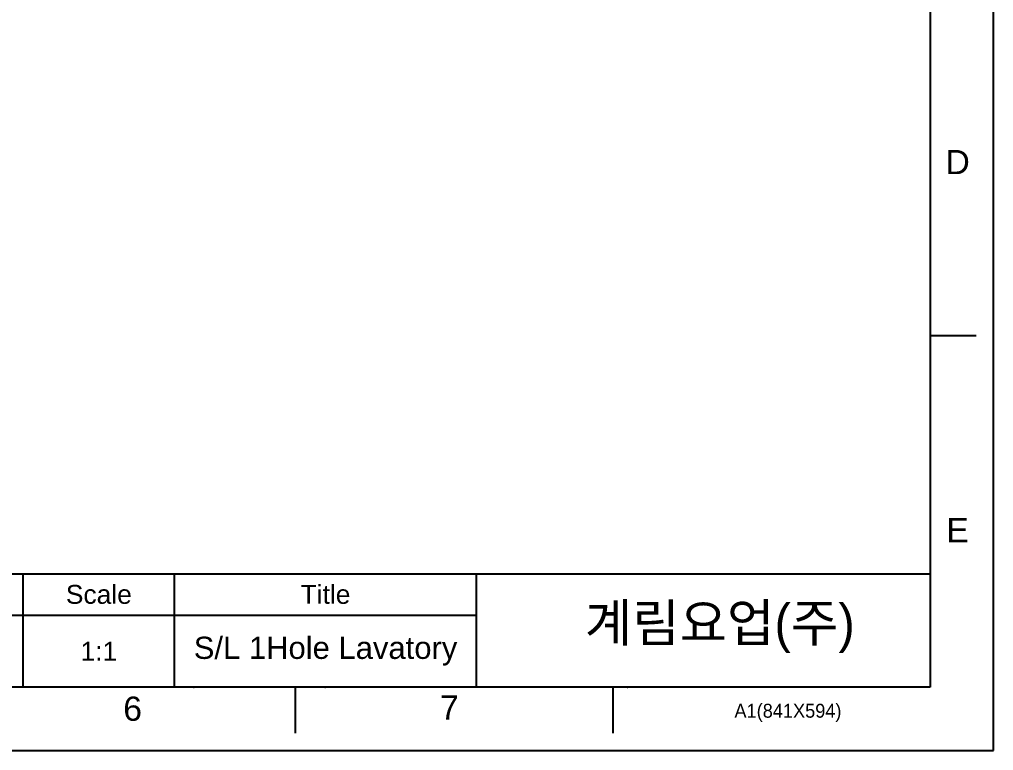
# Model space of a CAD drawing. Extents: x 10274 to 11115, y -16168 to -15573.
# Drawn here: x 10808.2 to 11115.5, y -16168 to -15937.4 of the extents above; entities that cross this region are included whole.
import ezdxf

# ---------------------------------------------------------------- set-up
doc = ezdxf.new("R2010")
doc.units = 0
doc.header["$MEASUREMENT"] = 0
doc.linetypes.add('CENTERX2', pattern=[101.6, 63.5, -12.7, 12.7, -12.7])
doc.layers.add('FORM', color=7, linetype='CONTINUOUS')
doc.layers.add('TEXT', color=2, linetype='CONTINUOUS')
doc.styles.add('Arial Unicode MS', font='ARIALUNI.ttf')
doc.styles.add('ROMANS', font='Gulim.ttf')
doc.styles.get("Standard").update_dxf_attribs({"font": 'arial.ttf'})

msp = doc.modelspace()

# ---------------------------------------------------------------- linework, layer by layer
at = {"layer": 'FORM', "color": 7, "linetype": 'Continuous'}
for p, q in [((11115.49, -16167.983), (11115.49, -15573.275)), ((11095.467, -15593.299), (11095.467, -16147.959)), ((11095.472, -16037.022), (11110.026, -16037.022)), ((11095.467, -16147.959), (10294.514, -16147.959)), ((10895.229, -16147.959), (10895.229, -16162.512)), ((10995.348, -16147.959), (10995.348, -16162.512)), ((10274.49, -16167.983), (11115.49, -16167.983))]:
    msp.add_line(p, q, dxfattribs=at)
at = {"layer": 'FORM'}
for p, q in [((10450.652, -16112.202), (11095.467, -16112.202)), ((10809.412, -16147.959), (10809.412, -16112.202)), ((10857.088, -16147.959), (10857.088, -16112.202)), ((10952.439, -16147.959), (10952.439, -16112.202)), ((10394.633, -16125.313), (10952.439, -16125.313))]:
    msp.add_line(p, q, dxfattribs=at)
for p in [(10863.208, -16147.959), (10904.644, -16147.959), (11000.055, -16147.959)]:
    msp.add_point(p, dxfattribs=at)

# ---------------------------------------------------------------- texts
at = {"layer": 'FORM', "char_height": 7.633, "attachment_point": 5}
for s, width, insert in [('D', 10.01191, (11104.166, -15982.334)), ('E', 10.01191, (11104.166, -16098.441)), ('6', 50.05954, (10843.904, -16154.84)), ('7', 50.05954, (10943.854, -16154.387))]:
    msp.add_mtext_dynamic_manual_height_columns(s, width=width, gutter_width=12.515, heights=[0], dxfattribs=dict(at, insert=insert))
at = {"layer": 'TEXT', "style": 'ROMANS'}
msp.add_text('A1(841X594)', height=4.38021, dxfattribs=at).set_placement((11033.761, -16157.629))
at = {"layer": 'TEXT', "char_height": 5.9595, "attachment_point": 5}
for s, width, insert in [('Scale', 47.67573, (10833.25, -16118.758)), ('Title', 95.35147, (10904.764, -16118.758))]:
    msp.add_mtext_dynamic_manual_height_columns(s, width=width, gutter_width=29.797, heights=[0], dxfattribs=dict(at, insert=insert))
at = {"layer": 'TEXT', "linetype": 'CENTERX2', "insert": (11029.142, -16129.505), "char_height": 11.91893, "attachment_point": 5}
msp.add_mtext_dynamic_manual_height_columns('{\\fHYGothic-Medium|b0|i0|c129|p18;계림요업(주)}', width=143.0272, gutter_width=29.797, heights=[0], dxfattribs=at)
at = {"layer": 'TEXT', "attachment_point": 5, "style": 'Arial Unicode MS'}
for s, width, insert, char_height in [('S/L 1Hole Lavatory', 100.90739, (10904.764, -16136.636), 7), ('1:1', 47.67573, (10833.25, -16136.636), 5.9595)]:
    msp.add_mtext_dynamic_manual_height_columns(s, width=width, gutter_width=29.797, heights=[0], dxfattribs=dict(at, insert=insert, char_height=char_height))

doc.saveas('drawing.dxf')
